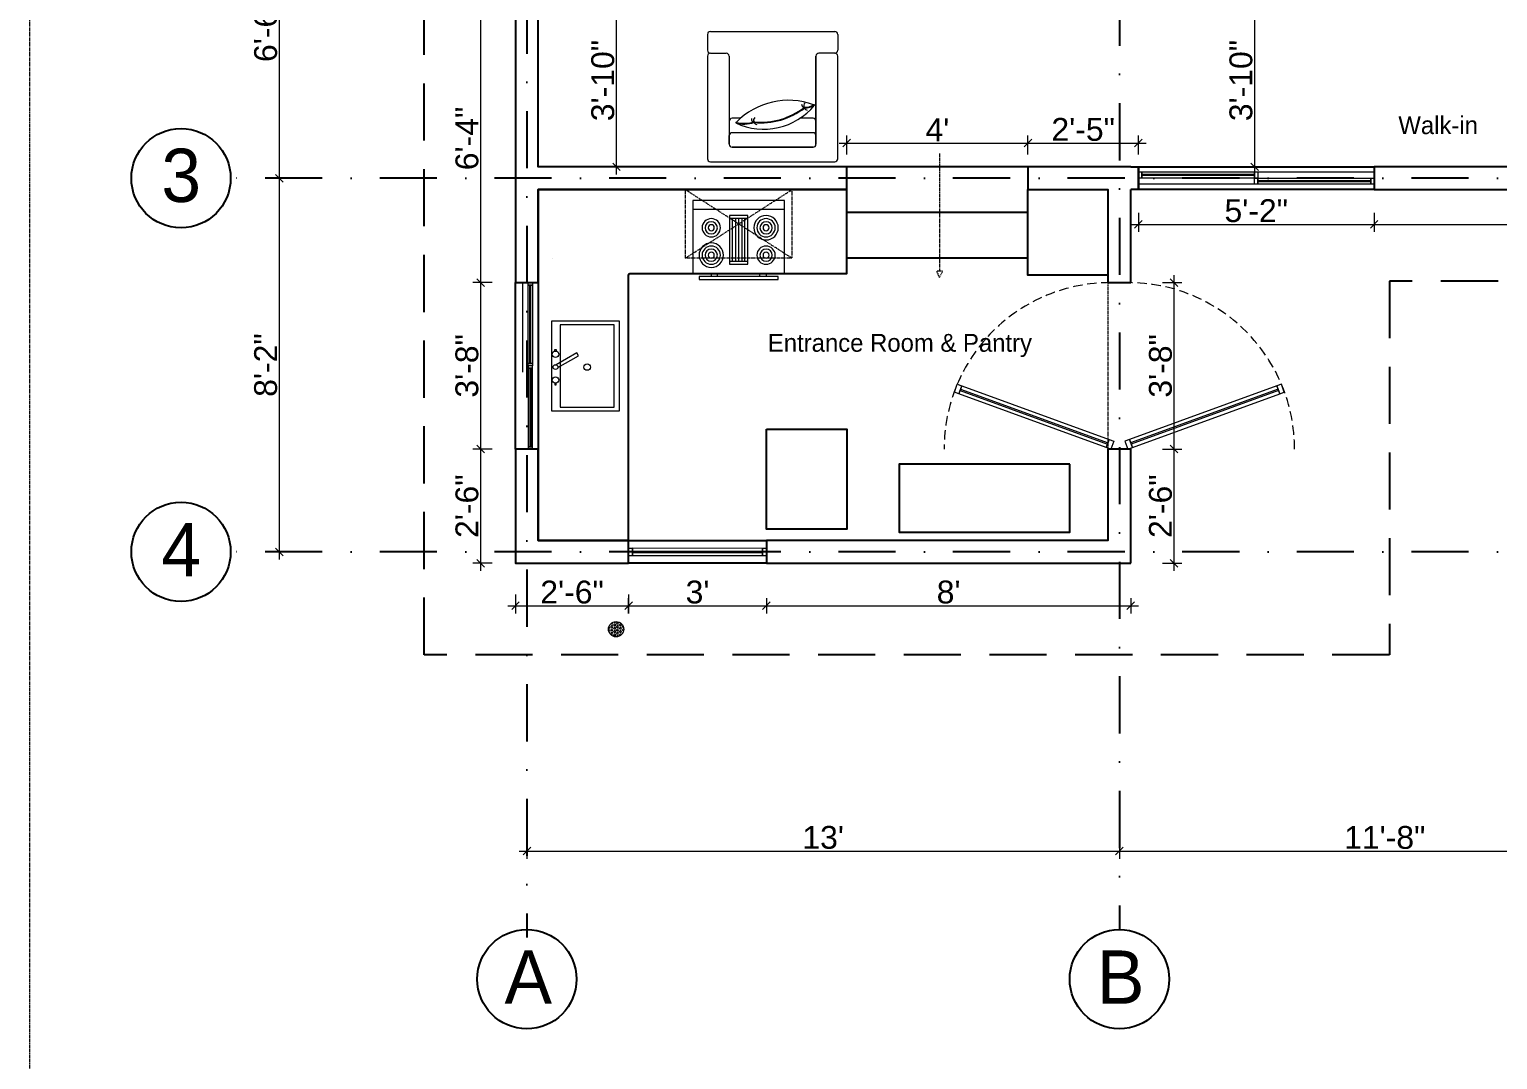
# Model space of a CAD drawing. Header units: metres. Extents: x 113 to 8702, y -1158 to 1243.
# Drawn here: x 112.5 to 498.1, y 282 to 552.6 of the extents above; entities that cross this region are included whole.
import ezdxf

# ---------------------------------------------------------------- set-up
doc = ezdxf.new("R2010")
doc.units = ezdxf.units.M
doc.header["$MEASUREMENT"] = 0
doc.linetypes.add('DASHDOT', pattern=[1, 0.5, -0.25, 0, -0.25])
doc.linetypes.add('HIDDEN', pattern=[0.375, 0.25, -0.125])
for name, color, linetype in [('DIM', 2, 'Continuous'), ('PINK', 6, 'Continuous'), ('YELLOW', 2, 'Continuous')]:
    doc.layers.add(name, color=color, linetype=linetype)
for name, color, linetype, lineweight, transparency in [('dotted upper lines', 143, 'HIDDEN', 0, 0.4), ('elevation 2', 140, 'Continuous', 5, 0.4), ('wall hatch', 251, 'Continuous', 5, 0.1)]:
    doc.layers.add(name, color=color, linetype=linetype, lineweight=lineweight, transparency=transparency)
for name, color, linetype, lineweight in [('elevation', 5, 'Continuous', 0), ('Fixtures', 113, 'Continuous', 0), ('ground hatch', 31, 'Continuous', 5), ('hidden', 252, 'HIDDEN', 15), ('wood cut', 6, 'Continuous', 18)]:
    doc.layers.add(name, color=color, linetype=linetype, lineweight=lineweight)
doc.styles.add('creative 1', font='arial.ttf')
doc.styles.add('DIM', font='', dxfattribs={"height": 100})
doc.styles.get('DIM').set_extended_font_data('VNI-Helve-Condense')
doc.dimstyles.new('Scale one by eight inches to a feet', dxfattribs={"dimscale": 0, "dimtxt": 6, "dimasz": 2, "dimexe": 2, "dimexo": 2, "dimgap": 0.5, "dimtad": 1, "dimdec": 0, "dimrnd": 0.5, "dimzin": 0, "dimdsep": 46, "dimlunit": 4, "dimtxsty": 'creative 1', "dimblk": 'OBLIQUE', "dimcen": 2, "dimdle": 2, "dimclrd": 2, "dimclre": 2, "dimclrt": 2, "dimadec": 0, "dimazin": 0, "dimtfac": 0.75, "dimtdec": 0, "dimtix": 1, "dimtmove": 2, "dimatfit": 3, "dimfxl": 2, "dimfxlon": 1, "dimtolj": 1, "dimtzin": 0, "dimlwd": 5, "dimlwe": 5, "dimarcsym": 0})

# ---------------------------------------------------------------- blocks, each defined once
blk = doc.blocks.new('sliding door')
at = {"layer": 'elevation'}
blk.add_lwpolyline([(102966.8294, 781.6018), (102966.8294, 781.6469), (102966.0044, 781.6469), (102966.0044, 781.6019)], close=True, dxfattribs=at)
at = {"layer": 'wall hatch'}
for p, q in [((102966.8294, 781.6284), (102966.0044, 781.6284)), ((102966.8294, 781.6204), (102966.0044, 781.6204))]:
    blk.add_line(p, q, dxfattribs=at)
at = {"layer": 'wood cut'}
for points in [[(102965.9794, 781.6019), (102966.0044, 781.6019), (102966.0044, 781.6469), (102965.9794, 781.6469)], [(102966.8294, 781.6019), (102966.8544, 781.6019), (102966.8544, 781.6469), (102966.8294, 781.6469)]]:
    blk.add_lwpolyline(points, close=True, dxfattribs=at)
blk = doc.blocks.new('Range-Oven - 30 in top')
for p, q in [((0, -3), (30, -3)), ((12, -6), (18, -6)), ((13, -20), (13, -6)), ((14, -6), (14, -20)), ((15, -20), (15, -6)), ((16, -6), (16, -20)), ((17, -20), (17, -6)), ((6, -24), (6, -25)), ((8, -25), (8, -24)), ((18, -20), (12, -20)), ((22, -25), (22, -24)), ((24, -24), (24, -25))]:
    blk.add_line(p, q)
for points in [[(0, -24), (0, 0), (30, 0), (30, -24)], [(12, -21), (12, -5), (18, -5), (18, -21)], [(2, -26), (2, -25), (28, -25), (28, -26)]]:
    blk.add_lwpolyline(points, close=True)
for centre, radius in [((6, -9), 4), ((6, -9), 3), ((6, -9), 2), ((6, -9), 1), ((24, -9), 3), ((24, -9), 2), ((24, -9), 1), ((24, -18), 4), ((6, -18), 3), ((6, -18), 2), ((6, -18), 1), ((24, -18), 3), ((24, -18), 2), ((24, -18), 1)]:
    blk.add_circle(centre, radius)
blk = doc.blocks.new('gdsdfg')
at = {"layer": 'Fixtures'}
for p, q in [((1998.33, -11970.2), (1998.33, -11970.62)), ((1998.8, -11970.2), (1998.33, -11970.2)), ((1998.33, -11970.62), (1998.8, -11970.62)), ((2002.84, -11971.04), (2005.97, -11976.46)), ((2006.7, -11976.04), (2003.57, -11970.62)), ((2007.13, -11970.2), (2007.6, -11970.2)), ((2007.6, -11970.62), (2007.13, -11970.62)), ((2007.6, -11970.2), (2007.6, -11970.62)), ((2005.97, -11976.46), (2006.7, -11976.04))]:
    blk.add_line(p, q, dxfattribs=at)
for points in [[(2015.16, -11987.11), (1991.43, -11987.11), (1991.43, -11969.41), (2015.16, -11969.41)], [(2014.11, -11971.61), (1992.48, -11971.61), (1992.48, -11985.85), (2014.11, -11985.85)]]:
    blk.add_lwpolyline(points, close=True, dxfattribs=at)
for centre, radius in [((1999.59, -11970.41), 0.843), ((2002.97, -11970.41), 0.632), ((2006.34, -11970.41), 0.843), ((2002.97, -11978.73), 0.843)]:
    blk.add_circle(centre, radius, dxfattribs=at)
blk = doc.blocks.new('h4')
for p, q in [((4068.3, -14303.06), (4068.3, -14307.24)), ((4101.74, -14302.3), (4069.06, -14302.3)), ((4102.5, -14303.06), (4102.5, -14307.24)), ((4068.3, -14335.74), (4068.3, -14308.76)), ((4069.06, -14308), (4073.24, -14308)), ((4069.06, -14308), (4073.24, -14308)), ((4074, -14331.94), (4074, -14308.76)), ((4074, -14308.76), (4074, -14331.94)), ((4096.8, -14308.76), (4096.8, -14331.94)), ((4096.8, -14308.76), (4096.8, -14331.94)), ((4101.74, -14308), (4097.56, -14308)), ((4101.74, -14308), (4097.56, -14308)), ((4102.5, -14308.76), (4102.5, -14335.74)), ((4074, -14329.66), (4074, -14325.86)), ((4074.76, -14325.1), (4078.22, -14325.1)), ((4081.38, -14324.92), (4081.64, -14324.82)), ((4093.81, -14325.1), (4093.85, -14325.1)), ((4093.81, -14325.1), (4096.04, -14325.1)), ((4096.8, -14325.86), (4096.8, -14329.66)), ((4074, -14331.94), (4074, -14329.66)), ((4074.76, -14328.9), (4096.04, -14328.9)), ((4096.8, -14331.94), (4096.8, -14329.66)), ((4096.8, -14331.94), (4096.8, -14329.66)), ((4096.8, -14329.66), (4096.8, -14331.94)), ((4096.8, -14329.66), (4096.8, -14331.94)), ((4096.04, -14332.7), (4074.76, -14332.7)), ((4074.76, -14332.7), (4096.04, -14332.7)), ((4101.74, -14336.5), (4069.06, -14336.5))]:
    blk.add_line(p, q)
at = {"extrusion": (0, 0, -1)}
for centre, major_axis, start_param, end_param in [((4069.06, -14303.06), (-0.537, 0.537), 5.497787, 7.068583), ((4101.74, -14303.06), (0.537, 0.537), -0.785398, 0.785398), ((4069.06, -14307.24), (0.537, 0.537), 2.356194, 3.926991), ((4101.74, -14307.24), (-0.537, 0.537), 2.356194, 3.926991), ((4069.06, -14308.76), (-0.537, 0.537), 5.497787, 7.068583), ((4073.24, -14308.76), (0.537, 0.537), -0.785398, 0.785398), ((4073.24, -14308.76), (0.537, 0.537), -0.785398, 0.785398), ((4097.56, -14308.76), (-0.537, 0.537), 5.497787, 7.068583), ((4097.56, -14308.76), (-0.537, 0.537), 5.497787, 7.068583), ((4101.74, -14308.76), (-0.537, 0.537), 0.785398, 2.356194), ((4081.27, -14339.34), (13.41, 13.41), -1.143888, 0.018149), ((4074.52, -14321.66), (0.09, 0.09), 3.902562, 6.36338), ((4087.74, -14310.66), (-12.24, 12.24), 3.489505, 4.808423), ((4077, -14317.53), (3.45, 3.45), 2.354997, 2.9201), ((4077, -14317.53), (-3.32, 3.32), 3.912102, 4.460269), ((4076, -14321.86), (0.81, 0.81), 1.289072, 2.06892), ((4076.48, -14321.77), (-0.525, 0.525), 1.317031, 3.01625), ((4088.46, -14307.5), (13.3, 13.3), 2.261231, 3.010894), ((4077.04, -14321.48), (0.525, 0.525), 0.622179, 2.321398), ((4088.46, -14307.5), (13.17, 13.17), 2.259224, 3.014397), ((4074.76, -14325.86), (0.537, 0.537), 3.926991, 5.497787), ((4089.24, -14325.67), (0.81, 0.81), 1.289072, 2.06892), ((4089.67, -14325.57), (-0.525, 0.525), 1.317031, 3.01625), ((4092.85, -14317.55), (-6.41, 6.41), 3.679282, 4.219262), ((4090.23, -14325.29), (-0.525, 0.525), 2.192975, 3.892195), ((4092.85, -14317.55), (-6.27, 6.27), 3.691415, 4.223452), ((4094.97, -14326.27), (-0.0804, 0.0804), 0.297498, 2.891933), ((4096.04, -14325.86), (-0.537, 0.537), 0.785398, 2.356194), ((4074.76, -14329.66), (-0.537, 0.537), 5.497787, 7.068583), ((4096.04, -14329.66), (0.537, 0.537), -0.785398, 0.785398), ((4074.76, -14331.94), (0.537, 0.537), 2.356194, 3.926991), ((4074.76, -14331.94), (0.537, 0.537), 2.356194, 3.926991), ((4074.76, -14331.94), (0.537, 0.537), 2.356194, 3.926991), ((4096.04, -14331.94), (-0.537, 0.537), 2.356194, 3.926991), ((4096.04, -14331.94), (-0.537, 0.537), 2.356194, 3.926991), ((4096.04, -14331.94), (-0.537, 0.537), 2.356194, 3.926991), ((4096.04, -14331.94), (-0.537, 0.537), 2.356194, 3.926991), ((4069.06, -14335.74), (-0.537, 0.537), 3.926991, 5.497787), ((4101.74, -14335.74), (-0.537, 0.537), 2.356194, 3.926991)]:
    blk.add_ellipse(centre, major_axis=major_axis, ratio=1, start_param=start_param, end_param=end_param, dxfattribs=at)
blk = doc.blocks.new('_Oblique')
at = {"color": 0, "linetype": 'ByBlock', "lineweight": -2}
blk.add_line((-0.5, -0.5), (0.5, 0.5), dxfattribs=at)
blk = doc.blocks.new('*D53')
at = {"layer": 'Defpoints', "color": 0, "transparency": 16777216}
for p in [(240.17, 486.05), (231.01, 442.34), (240.17, 442.34)]:
    blk.add_point(p, dxfattribs=at)
at = {"layer": 'YELLOW', "color": 2, "lineweight": 5, "transparency": 16777216}
for p, q in [((234.01, 486.05), (229.01, 486.05)), ((231.01, 488.05), (231.01, 440.34)), ((234.01, 442.34), (229.01, 442.34))]:
    blk.add_line(p, q, dxfattribs=at)
at = {"layer": 'YELLOW', "color": 2, "lineweight": 5, "transparency": 16777216, "xscale": 2, "yscale": 2, "zscale": 2}
for p, rotation in [((231.01, 486.05), 90), ((231.01, 442.34), 270)]:
    blk.add_blockref('_Oblique', p, dxfattribs=dict(at, rotation=rotation))
at = {"layer": 'YELLOW', "color": 2, "transparency": 16777216, "insert": (227.44, 464.19), "char_height": 6, "attachment_point": 5, "rotation": 90, "style": 'creative 1'}
blk.add_mtext('\\A1;3\'-8"', dxfattribs=at)
blk = doc.blocks.new('*D54')
at = {"layer": 'Defpoints', "color": 0, "transparency": 16777216}
for p in [(240.17, 442.34), (231.01, 412.34), (240.17, 412.34)]:
    blk.add_point(p, dxfattribs=at)
at = {"layer": 'YELLOW', "color": 2, "lineweight": 5, "transparency": 16777216}
for p, q in [((231.01, 444.34), (231.01, 410.34)), ((234.01, 442.34), (229.01, 442.34)), ((234.01, 412.34), (229.01, 412.34))]:
    blk.add_line(p, q, dxfattribs=at)
at = {"layer": 'YELLOW', "color": 2, "lineweight": 5, "transparency": 16777216, "xscale": 2, "yscale": 2, "zscale": 2}
for p, rotation in [((231.01, 442.34), 90), ((231.01, 412.34), 270)]:
    blk.add_blockref('_Oblique', p, dxfattribs=dict(at, rotation=rotation))
at = {"layer": 'YELLOW', "color": 2, "transparency": 16777216, "insert": (227.45, 427.34), "char_height": 6, "attachment_point": 5, "rotation": 90, "style": 'creative 1'}
blk.add_mtext('\\A1;2\'-6"', dxfattribs=at)
blk = doc.blocks.new('*D55')
at = {"layer": 'Defpoints', "color": 0, "transparency": 16777216}
for p in [(240.17, 412.34), (269.88, 412.34), (269.88, 401.19)]:
    blk.add_point(p, dxfattribs=at)
at = {"layer": 'YELLOW', "color": 2, "lineweight": 5, "transparency": 16777216}
for p, q in [((238.17, 401.19), (271.88, 401.19)), ((240.17, 404.19), (240.17, 399.19)), ((269.88, 404.19), (269.88, 399.19))]:
    blk.add_line(p, q, dxfattribs=at)
at = {"layer": 'YELLOW', "color": 2, "lineweight": 5, "transparency": 16777216, "xscale": 2, "yscale": 2, "zscale": 2, "rotation": 180}
blk.add_blockref('_Oblique', (240.17, 401.19), dxfattribs=at)
at = {"layer": 'YELLOW', "color": 2, "lineweight": 5, "transparency": 16777216, "xscale": 2, "yscale": 2, "zscale": 2}
blk.add_blockref('_Oblique', (269.88, 401.19), dxfattribs=at)
at = {"layer": 'YELLOW', "color": 2, "transparency": 16777216, "insert": (255.03, 404.75), "char_height": 6, "attachment_point": 5, "style": 'creative 1'}
blk.add_mtext('\\A1;2\'-6"', dxfattribs=at)
blk = doc.blocks.new('*D41')
at = {"layer": 'Defpoints', "color": 0, "transparency": 16777216}
for p in [(401.74, 442.34), (413.11, 442.34), (401.74, 412.34)]:
    blk.add_point(p, dxfattribs=at)
at = {"layer": 'YELLOW', "color": 2, "lineweight": 5, "transparency": 16777216}
for p, q in [((413.11, 410.34), (413.11, 444.34)), ((410.11, 442.34), (415.11, 442.34)), ((410.11, 412.34), (415.11, 412.34))]:
    blk.add_line(p, q, dxfattribs=at)
at = {"layer": 'YELLOW', "color": 2, "lineweight": 5, "transparency": 16777216, "xscale": 2, "yscale": 2, "zscale": 2}
for p, rotation in [((413.11, 442.34), 90), ((413.11, 412.34), 270)]:
    blk.add_blockref('_Oblique', p, dxfattribs=dict(at, rotation=rotation))
at = {"layer": 'YELLOW', "color": 2, "transparency": 16777216, "insert": (409.55, 427.34), "char_height": 6, "attachment_point": 5, "rotation": 90, "style": 'creative 1'}
blk.add_mtext('\\A1;2\'-6"', dxfattribs=at)
blk = doc.blocks.new('*D42')
at = {"layer": 'Defpoints', "color": 0, "transparency": 16777216}
for p in [(401.74, 486.05), (413.11, 486.05), (401.74, 442.34)]:
    blk.add_point(p, dxfattribs=at)
at = {"layer": 'YELLOW', "color": 2, "lineweight": 5, "transparency": 16777216}
for p, q in [((410.11, 486.05), (415.11, 486.05)), ((413.11, 440.34), (413.11, 488.05)), ((410.11, 442.34), (415.11, 442.34))]:
    blk.add_line(p, q, dxfattribs=at)
at = {"layer": 'YELLOW', "color": 2, "lineweight": 5, "transparency": 16777216, "xscale": 2, "yscale": 2, "zscale": 2}
for p, rotation in [((413.11, 486.05), 90), ((413.11, 442.34), 270)]:
    blk.add_blockref('_Oblique', p, dxfattribs=dict(at, rotation=rotation))
at = {"layer": 'YELLOW', "color": 2, "transparency": 16777216, "insert": (409.55, 464.19), "char_height": 6, "attachment_point": 5, "rotation": 90, "style": 'creative 1'}
blk.add_mtext('\\A1;3\'-8"', dxfattribs=at)
blk = doc.blocks.new('*D43')
at = {"layer": 'Defpoints', "color": 0, "transparency": 16777216}
for p in [(403.74, 510.47), (465.65, 510.47), (465.65, 501.36)]:
    blk.add_point(p, dxfattribs=at)
at = {"layer": 'YELLOW', "color": 2, "lineweight": 5, "transparency": 16777216}
for p, q in [((401.74, 501.36), (467.65, 501.36)), ((403.74, 504.36), (403.74, 499.36)), ((465.65, 504.36), (465.65, 499.36))]:
    blk.add_line(p, q, dxfattribs=at)
at = {"layer": 'YELLOW', "color": 2, "lineweight": 5, "transparency": 16777216, "xscale": 2, "yscale": 2, "zscale": 2, "rotation": 180}
blk.add_blockref('_Oblique', (403.74, 501.36), dxfattribs=at)
at = {"layer": 'YELLOW', "color": 2, "lineweight": 5, "transparency": 16777216, "xscale": 2, "yscale": 2, "zscale": 2}
blk.add_blockref('_Oblique', (465.65, 501.36), dxfattribs=at)
at = {"layer": 'YELLOW', "color": 2, "transparency": 16777216, "insert": (434.69, 504.92), "char_height": 6, "attachment_point": 5, "style": 'creative 1'}
blk.add_mtext('\\A1;5\'-2"', dxfattribs=at)
blk = doc.blocks.new('*D44')
at = {"layer": 'Defpoints', "color": 0, "transparency": 16777216}
for p in [(465.65, 510.47), (570.77, 510.47), (570.77, 501.36)]:
    blk.add_point(p, dxfattribs=at)
at = {"layer": 'YELLOW', "color": 2, "lineweight": 5, "transparency": 16777216}
for p, q in [((463.65, 501.36), (572.77, 501.36)), ((465.65, 504.36), (465.65, 499.36)), ((570.77, 504.36), (570.77, 499.36))]:
    blk.add_line(p, q, dxfattribs=at)
at = {"layer": 'YELLOW', "color": 2, "lineweight": 5, "transparency": 16777216, "xscale": 2, "yscale": 2, "zscale": 2, "rotation": 180}
blk.add_blockref('_Oblique', (465.65, 501.36), dxfattribs=at)
at = {"layer": 'YELLOW', "color": 2, "lineweight": 5, "transparency": 16777216, "xscale": 2, "yscale": 2, "zscale": 2}
blk.add_blockref('_Oblique', (570.77, 501.36), dxfattribs=at)
at = {"layer": 'YELLOW', "color": 2, "transparency": 16777216, "insert": (518.21, 504.92), "char_height": 6, "attachment_point": 5, "style": 'creative 1'}
blk.add_mtext('\\A1;8\'-9"', dxfattribs=at)
blk = doc.blocks.new('*D38')
at = {"layer": 'Defpoints', "color": 0, "transparency": 16777216}
for p in [(179.16, 591.21), (178.16, 513.47), (178.16, 513.47)]:
    blk.add_point(p, dxfattribs=at)
at = {"layer": 'YELLOW', "color": 2, "lineweight": 5, "transparency": 16777216}
for p, q in [((178.16, 591.21), (176.16, 591.21)), ((178.16, 593.21), (178.16, 511.47)), ((178.16, 513.47), (180.16, 513.47))]:
    blk.add_line(p, q, dxfattribs=at)
at = {"layer": 'YELLOW', "color": 2, "lineweight": 5, "transparency": 16777216, "xscale": 2, "yscale": 2, "zscale": 2}
for p, rotation in [((178.16, 591.21), 90), ((178.16, 513.47), 270)]:
    blk.add_blockref('_Oblique', p, dxfattribs=dict(at, rotation=rotation))
at = {"layer": 'YELLOW', "color": 2, "transparency": 16777216, "insert": (174.59, 552.34), "char_height": 6, "attachment_point": 5, "rotation": 90, "style": 'creative 1'}
blk.add_mtext('\\A1;6\'-6"', dxfattribs=at)
blk = doc.blocks.new('*D39')
at = {"layer": 'Defpoints', "color": 0, "transparency": 16777216}
for p in [(178.16, 513.47), (177.91, 415.34), (178.16, 415.34)]:
    blk.add_point(p, dxfattribs=at)
at = {"layer": 'YELLOW', "color": 2, "lineweight": 5, "transparency": 16777216}
for p, q in [((178.16, 515.47), (178.16, 413.34)), ((178.16, 513.47), (180.16, 513.47)), ((178.16, 415.34), (180.16, 415.34))]:
    blk.add_line(p, q, dxfattribs=at)
at = {"layer": 'YELLOW', "color": 2, "lineweight": 5, "transparency": 16777216, "xscale": 2, "yscale": 2, "zscale": 2}
for p, rotation in [((178.16, 513.47), 90), ((178.16, 415.34), 270)]:
    blk.add_blockref('_Oblique', p, dxfattribs=dict(at, rotation=rotation))
at = {"layer": 'YELLOW', "color": 2, "transparency": 16777216, "insert": (174.59, 464.41), "char_height": 6, "attachment_point": 5, "rotation": 90, "style": 'creative 1'}
blk.add_mtext('\\A1;8\'-2"', dxfattribs=at)
blk = doc.blocks.new('*D17')
at = {"layer": 'Defpoints', "color": 0, "transparency": 16777216}
for p in [(243.17, 376.38), (398.74, 376.38), (398.74, 336.75)]:
    blk.add_point(p, dxfattribs=at)
at = {"layer": 'YELLOW', "color": 2, "lineweight": 5, "transparency": 16777216}
for p, q in [((243.17, 339.75), (243.17, 334.75)), ((398.74, 339.75), (398.74, 334.75)), ((241.17, 336.75), (400.74, 336.75))]:
    blk.add_line(p, q, dxfattribs=at)
at = {"layer": 'YELLOW', "color": 2, "lineweight": 5, "transparency": 16777216, "xscale": 2, "yscale": 2, "zscale": 2, "rotation": 180}
blk.add_blockref('_Oblique', (243.17, 336.75), dxfattribs=at)
at = {"layer": 'YELLOW', "color": 2, "lineweight": 5, "transparency": 16777216, "xscale": 2, "yscale": 2, "zscale": 2}
blk.add_blockref('_Oblique', (398.74, 336.75), dxfattribs=at)
at = {"layer": 'YELLOW', "color": 2, "transparency": 16777216, "insert": (320.96, 340.32), "char_height": 6, "attachment_point": 5, "style": 'creative 1'}
blk.add_mtext("\\A1;13'", dxfattribs=at)
blk = doc.blocks.new('*D18')
at = {"layer": 'Defpoints', "color": 0, "transparency": 16777216}
for p in [(538.11, 391.53), (398.74, 376.38), (538.11, 336.75)]:
    blk.add_point(p, dxfattribs=at)
at = {"layer": 'YELLOW', "color": 2, "lineweight": 5, "transparency": 16777216}
for p, q in [((398.74, 339.75), (398.74, 334.75)), ((538.11, 339.75), (538.11, 334.75)), ((396.74, 336.75), (540.11, 336.75))]:
    blk.add_line(p, q, dxfattribs=at)
at = {"layer": 'YELLOW', "color": 2, "lineweight": 5, "transparency": 16777216, "xscale": 2, "yscale": 2, "zscale": 2, "rotation": 180}
blk.add_blockref('_Oblique', (398.74, 336.75), dxfattribs=at)
at = {"layer": 'YELLOW', "color": 2, "lineweight": 5, "transparency": 16777216, "xscale": 2, "yscale": 2, "zscale": 2}
blk.add_blockref('_Oblique', (538.11, 336.75), dxfattribs=at)
at = {"layer": 'YELLOW', "color": 2, "transparency": 16777216, "insert": (468.43, 340.31), "char_height": 6, "attachment_point": 5, "style": 'creative 1'}
blk.add_mtext('\\A1;11\'-8"', dxfattribs=at)
blk = doc.blocks.new('*D29')
at = {"layer": 'Defpoints', "color": 0, "transparency": 16777216}
for p in [(437.85, 561.78), (434.26, 516.47), (437.85, 516.47)]:
    blk.add_point(p, dxfattribs=at)
at = {"layer": 'YELLOW', "color": 2, "lineweight": 5, "transparency": 16777216}
for p, q in [((434.26, 563.78), (434.26, 514.47)), ((435.85, 561.78), (432.26, 561.78)), ((435.85, 516.47), (432.26, 516.47))]:
    blk.add_line(p, q, dxfattribs=at)
at = {"layer": 'YELLOW', "color": 2, "lineweight": 5, "transparency": 16777216, "xscale": 2, "yscale": 2, "zscale": 2}
for p, rotation in [((434.26, 561.78), 90), ((434.26, 516.47), 270)]:
    blk.add_blockref('_Oblique', p, dxfattribs=dict(at, rotation=rotation))
at = {"layer": 'YELLOW', "color": 2, "transparency": 16777216, "insert": (430.69, 539.13), "char_height": 6, "attachment_point": 5, "rotation": 90, "style": 'creative 1'}
blk.add_mtext('\\A1;3\'-10"', dxfattribs=at)
blk = doc.blocks.new('*D30')
at = {"layer": 'Defpoints', "color": 0, "transparency": 16777216}
for p in [(374.74, 522.7), (327.17, 516.47), (374.74, 516.47)]:
    blk.add_point(p, dxfattribs=at)
at = {"layer": 'YELLOW', "color": 2, "lineweight": 5, "transparency": 16777216}
for p, q in [((327.17, 519.7), (327.17, 524.7)), ((374.74, 519.7), (374.74, 524.7)), ((325.17, 522.7), (376.74, 522.7))]:
    blk.add_line(p, q, dxfattribs=at)
at = {"layer": 'YELLOW', "color": 2, "lineweight": 5, "transparency": 16777216, "xscale": 2, "yscale": 2, "zscale": 2, "rotation": 180}
blk.add_blockref('_Oblique', (327.17, 522.7), dxfattribs=at)
at = {"layer": 'YELLOW', "color": 2, "lineweight": 5, "transparency": 16777216, "xscale": 2, "yscale": 2, "zscale": 2}
blk.add_blockref('_Oblique', (374.74, 522.7), dxfattribs=at)
at = {"layer": 'YELLOW', "color": 2, "transparency": 16777216, "insert": (350.96, 526.2), "char_height": 6, "attachment_point": 5, "style": 'creative 1'}
blk.add_mtext("\\A1;4'", dxfattribs=at)
blk = doc.blocks.new('*D21')
at = {"layer": 'Defpoints', "color": 0, "transparency": 16777216}
for p in [(403.74, 522.7), (374.74, 516.47), (403.74, 516.47)]:
    blk.add_point(p, dxfattribs=at)
at = {"layer": 'YELLOW', "color": 2, "lineweight": 5, "transparency": 16777216}
for p, q in [((374.74, 519.7), (374.74, 524.7)), ((403.74, 519.7), (403.74, 524.7)), ((372.74, 522.7), (405.74, 522.7))]:
    blk.add_line(p, q, dxfattribs=at)
at = {"layer": 'YELLOW', "color": 2, "lineweight": 5, "transparency": 16777216, "xscale": 2, "yscale": 2, "zscale": 2, "rotation": 180}
blk.add_blockref('_Oblique', (374.74, 522.7), dxfattribs=at)
at = {"layer": 'YELLOW', "color": 2, "lineweight": 5, "transparency": 16777216, "xscale": 2, "yscale": 2, "zscale": 2}
blk.add_blockref('_Oblique', (403.74, 522.7), dxfattribs=at)
at = {"layer": 'YELLOW', "color": 2, "transparency": 16777216, "insert": (389.24, 526.26), "char_height": 6, "attachment_point": 5, "style": 'creative 1'}
blk.add_mtext('\\A1;2\'-5"', dxfattribs=at)
blk = doc.blocks.new('*D48')
at = {"layer": 'Defpoints', "color": 0, "transparency": 16777216}
for p in [(240.17, 561.78), (231.01, 486.05), (240.17, 486.05)]:
    blk.add_point(p, dxfattribs=at)
at = {"layer": 'ground hatch', "color": 2, "lineweight": 5, "transparency": 16777216}
for p, q in [((231.01, 563.78), (231.01, 484.05)), ((233.01, 561.78), (229.01, 561.78)), ((233.01, 486.05), (229.01, 486.05))]:
    blk.add_line(p, q, dxfattribs=at)
at = {"layer": 'ground hatch', "color": 2, "lineweight": 5, "transparency": 16777216, "xscale": 2, "yscale": 2, "zscale": 2}
for p, rotation in [((231.01, 561.78), 90), ((231.01, 486.05), 270)]:
    blk.add_blockref('_Oblique', p, dxfattribs=dict(at, rotation=rotation))
at = {"layer": 'ground hatch', "color": 2, "transparency": 16777216, "insert": (227.45, 523.92), "char_height": 6, "attachment_point": 5, "rotation": 90, "style": 'creative 1'}
blk.add_mtext('\\A1;6\'-4"', dxfattribs=at)
blk = doc.blocks.new('*D50')
at = {"layer": 'Defpoints', "color": 0, "transparency": 16777216}
for p in [(246.17, 561.78), (266.69, 561.78), (246.17, 516.47)]:
    blk.add_point(p, dxfattribs=at)
at = {"layer": 'ground hatch', "color": 2, "lineweight": 5, "transparency": 16777216}
for p, q in [((266.69, 514.47), (266.69, 563.78)), ((264.69, 561.78), (268.69, 561.78)), ((264.69, 516.47), (268.69, 516.47))]:
    blk.add_line(p, q, dxfattribs=at)
at = {"layer": 'ground hatch', "color": 2, "lineweight": 5, "transparency": 16777216, "xscale": 2, "yscale": 2, "zscale": 2}
for p, rotation in [((266.69, 561.78), 90), ((266.69, 516.47), 270)]:
    blk.add_blockref('_Oblique', p, dxfattribs=dict(at, rotation=rotation))
at = {"layer": 'ground hatch', "color": 2, "transparency": 16777216, "insert": (263.12, 539.13), "char_height": 6, "attachment_point": 5, "rotation": 90, "style": 'creative 1'}
blk.add_mtext('\\A1;3\'-10"', dxfattribs=at)
blk = doc.blocks.new('*D58')
at = {"layer": 'Defpoints', "color": 0, "transparency": 16777216}
for p in [(306.07, 412.34), (306.07, 401.19), (269.88, 0)]:
    blk.add_point(p, dxfattribs=at)
at = {"layer": 'ground hatch', "color": 2, "lineweight": 5, "transparency": 16777216}
for p, q in [((267.88, 401.19), (308.07, 401.19)), ((269.88, 399.19), (269.88, 403.19)), ((306.07, 403.19), (306.07, 399.19))]:
    blk.add_line(p, q, dxfattribs=at)
at = {"layer": 'ground hatch', "color": 2, "lineweight": 5, "transparency": 16777216, "xscale": 2, "yscale": 2, "zscale": 2, "rotation": 180}
blk.add_blockref('_Oblique', (269.88, 401.19), dxfattribs=at)
at = {"layer": 'ground hatch', "color": 2, "lineweight": 5, "transparency": 16777216, "xscale": 2, "yscale": 2, "zscale": 2}
blk.add_blockref('_Oblique', (306.07, 401.19), dxfattribs=at)
at = {"layer": 'ground hatch', "color": 2, "transparency": 16777216, "insert": (287.98, 404.76), "char_height": 6, "attachment_point": 5, "style": 'creative 1'}
blk.add_mtext("\\A1;3'", dxfattribs=at)
blk = doc.blocks.new('*D59')
at = {"layer": 'Defpoints', "color": 0, "transparency": 16777216}
for p in [(306.07, 412.34), (401.74, 412.34), (401.74, 401.19)]:
    blk.add_point(p, dxfattribs=at)
at = {"layer": 'ground hatch', "color": 2, "lineweight": 5, "transparency": 16777216}
for p, q in [((304.07, 401.19), (403.74, 401.19)), ((306.07, 403.19), (306.07, 399.19)), ((401.74, 403.19), (401.74, 399.19))]:
    blk.add_line(p, q, dxfattribs=at)
at = {"layer": 'ground hatch', "color": 2, "lineweight": 5, "transparency": 16777216, "xscale": 2, "yscale": 2, "zscale": 2, "rotation": 180}
blk.add_blockref('_Oblique', (306.07, 401.19), dxfattribs=at)
at = {"layer": 'ground hatch', "color": 2, "lineweight": 5, "transparency": 16777216, "xscale": 2, "yscale": 2, "zscale": 2}
blk.add_blockref('_Oblique', (401.74, 401.19), dxfattribs=at)
at = {"layer": 'ground hatch', "color": 2, "transparency": 16777216, "insert": (353.91, 404.76), "char_height": 6, "attachment_point": 5, "style": 'creative 1'}
blk.add_mtext("\\A1;8'", dxfattribs=at)

msp = doc.modelspace()

# ---------------------------------------------------------------- hatches: boundary and pattern name
at = {"layer": 'Fixtures'}
h = msp.add_hatch(dxfattribs=at)
h.set_pattern_fill('HEX', color=256, scale=2, angle=900, style=0)
h.set_pattern_definition([(180, (-28370.13587, -16305.37433), (2e-16, 0.433012702), [0.25, -0.5]), (60, (-28370.13587, -16305.37433), (0.375, -0.216506351), [0.25, -0.5]), (120, (-28370.38587, -16305.37433), (0.375, 0.216506351), [0.25, -0.5])])
h.paths.add_polyline_path([(268.59, 395.03, 1), (264.59, 395.03, 1)])

# ---------------------------------------------------------------- linework, layer by layer
at = {"layer": 'DIM', "color": 4, "linetype": 'Continuous'}
for p, q in [((374.74, 516.47), (327.17, 516.47)), ((374.74, 504.47), (327.17, 504.47)), ((374.74, 492.47), (327.17, 492.47))]:
    msp.add_line(p, q, dxfattribs=at)
at = {"layer": 'dotted upper lines'}
msp.add_lwpolyline([(112.52, 807.98), (112.52, 107.91), (1099.79, 107.91), (1099.79, 807.98)], close=True, dxfattribs=at)
at = {"layer": 'dotted upper lines', "ltscale": 10}
for centre, start, end in [((396.39, 442.38), 89.8707, 180.0535), ((401.08, 442.38), 359.9465, 90.1293)]:
    msp.add_arc(centre, 43.67, start, end, dxfattribs=at)
at = {"layer": 'Fixtures'}
msp.add_circle((266.59, 395.03), 2, dxfattribs=at)
at = {"layer": 'hidden'}
for p, q in [((312.78, 492.47), (284.78, 510.47)), ((284.78, 492.47), (312.78, 510.47)), ((395.74, 488.05), (395.74, 418.34))]:
    msp.add_line(p, q, dxfattribs=at)
for points in [[(351.51, 519.98), (351.51, 489.09)], [(312.78, 510.47), (312.78, 492.47), (284.78, 492.47), (284.78, 510.47)]]:
    msp.add_lwpolyline(points, dxfattribs=at)
msp.add_lwpolyline([(351.51, 489.09), (350.69, 489.09), (351.51, 487.4), (352.34, 489.09)], close=True, dxfattribs=at)
at = {"layer": 'PINK'}
for points in [[(403.74, 516.47), (465.65, 516.47), (465.65, 510.47), (403.74, 510.47)], [(374.74, 510.47), (395.74, 510.47), (395.74, 488.05), (374.74, 488.05), (374.74, 492.47)], [(249.82, 492.47), (249.82, 492.47)], [(246.17, 486.05), (246.17, 442.34), (240.17, 442.34), (240.17, 486.05)], [(306.07, 447.54), (327.17, 447.54), (327.17, 421.34), (306.07, 421.34)], [(385.74, 438.34), (340.96, 438.34), (340.96, 420.52), (385.74, 420.52)], [(269.88, 418.34), (306.07, 418.34), (306.07, 412.34), (269.88, 412.34)]]:
    msp.add_lwpolyline(points, close=True, dxfattribs=at)
msp.add_lwpolyline([(246.17, 488.47), (246.17, 488.47), (246.17, 418.34), (269.88, 418.34), (269.88, 487.97, -0.414216), (270.38, 488.47), (327.17, 488.47), (327.17, 492.47), (327.17, 510.47), (246.17, 510.47), (246.17, 488.47)], format="xyb", dxfattribs=at)
at = {"layer": 'wall hatch'}
for points in [[(435.14, 515.11), (465.65, 515.11)], [(434.24, 511.88), (403.74, 511.88)], [(242.1, 462.54), (242.1, 485.97)]]:
    msp.add_lwpolyline(points, dxfattribs=at)
at = {"layer": 'YELLOW', "linetype": 'DASHDOT', "ltscale": 30}
for p, q in [((243.17, 741.78), (243.17, 314.07)), ((398.74, 743.86), (398.74, 316.14)), ((731.25, 513.47), (165.38, 513.47)), ((731.25, 415.34), (165.38, 415.34))]:
    msp.add_line(p, q, dxfattribs=at)
at = {"layer": 'YELLOW', "linetype": 'HIDDEN', "ltscale": 60}
msp.add_lwpolyline([(973.17, 694.75), (973.17, 207.75), (723.17, 207.75), (723.17, 486.47), (469.65, 486.47), (469.65, 388.34), (216.17, 388.34), (216.17, 694.75), (973.17, 694.75)], dxfattribs=at)
at = {"layer": 'YELLOW'}
for points in [[(240.17, 561.78), (240.17, 486.05), (246.17, 486.05), (246.17, 510.47), (327.17, 510.47), (327.17, 516.47), (246.17, 516.47), (246.17, 561.78)], [(465.65, 510.47), (570.77, 510.47), (570.77, 516.47), (465.65, 516.47)], [(240.17, 442.34), (240.17, 412.34), (269.88, 412.34), (269.88, 418.34), (246.17, 418.34), (246.17, 442.34)], [(401.74, 412.34), (401.74, 442.34), (395.74, 442.34), (395.74, 418.34), (306.07, 418.34), (306.07, 412.34)]]:
    msp.add_lwpolyline(points, close=True, dxfattribs=at)
for points in [[(401.74, 516.47), (374.74, 516.47), (374.74, 510.47), (395.74, 510.47), (395.74, 486.05), (401.74, 486.05), (401.74, 510.47)], [(401.74, 516.47), (403.74, 516.47), (403.74, 510.47), (401.74, 510.47)]]:
    msp.add_lwpolyline(points, dxfattribs=at)
for centre in [(152.34, 513.47), (152.34, 415.34), (243.17, 303.11), (398.74, 303.11)]:
    msp.add_circle(centre, 13.04, dxfattribs=at)

# ---------------------------------------------------------------- block references
at = {"layer": 'elevation 2'}
for p, xscale, yscale, zscale, rotation in [((-3695110.15, 28567.3), -35.89063014301813, 35.89063014301813, 35.89063014301813, 180), ((-3695079.64, 28565.68), -35.89063014301813, 35.89063014301813, 35.89063014301813, 180), ((19765.45, 2572102.58), -24.97540006719948, 24.97540006719948, 24.97540006719948, 90), ((19765.45, -2571174.19), 24.97540006719948, 24.97540006719948, 24.97540006719948, 90.00000000000001), ((4819492.17, -1796968.94), -49.95080013274124, 49.95080013274124, 49.95080013274124, 339.9805642174946), ((-4818694.7, -1796968.94), 49.95080013274124, 49.95080013274124, 49.95080013274124, 20.01943578250537), ((4259252.54, 32745.4), 41.36265678857584, 41.36265678857584, 41.36265678857584, 180)]:
    msp.add_blockref('sliding door', p, dxfattribs=dict(at, xscale=xscale, yscale=yscale, zscale=zscale, rotation=rotation))
at = {"layer": 'Fixtures', "xscale": -1}
msp.add_blockref('h4', (4393.08, 14854.32), dxfattribs=at)
at = {"layer": 'Fixtures', "xscale": -0.7995734340432754, "yscale": 0.7995734340216669, "zscale": 0.7995734340243068}
msp.add_blockref('Range-Oven - 30 in top', (310.77, 507.66), dxfattribs=at)
at = {"layer": 'PINK', "rotation": 89.99999999999999}
msp.add_blockref('gdsdfg', (-11719.73, -1539.1), dxfattribs=at)

# ---------------------------------------------------------------- texts
at = {"layer": 'YELLOW', "char_height": 4.6891, "width": 148.1497, "attachment_point": 2, "style": 'DIM'}
for s, insert in [('{\\fFranklin Gothic Medium|b0|i0|c0|p34;Walk-in}', (482.45, 529.75)), ('{\\fFranklin Gothic Medium|b0|i0|c0|p34;Entrance Room & Pantry}', (341.12, 472.59))]:
    msp.add_mtext(s, dxfattribs=dict(at, insert=insert))
at = {"layer": 'YELLOW', "char_height": 14, "width": 48, "attachment_point": 9}
for s, insert in [('{\\fFranklin Gothic Medium|b0|i0|c0|p34;3}', (157.6, 507.04)), ('{\\fFranklin Gothic Medium|b0|i0|c0|p34;4}', (157.6, 408.9)), ('{\\fFranklin Gothic Medium|b0|i0|c0|p34;A}', (249.77, 296.67)), ('{\\fFranklin Gothic Medium|b0|i0|c0|p34;B}', (405.33, 296.67))]:
    msp.add_mtext(s, dxfattribs=dict(at, insert=insert))

# ---------------------------------------------------------------- dimensions: what is measured, and where the dimension line sits
at = {"layer": 'ground hatch'}
for base, p1, p2, picture, middle in [((231.01, 486.05), (240.17, 561.78), (240.17, 486.05), '*D48', (227.45, 523.92)), ((266.69, 561.78), (246.17, 516.47), (246.17, 561.78), '*D50', (263.12, 539.13))]:
    dim = msp.add_linear_dim(base=base, p1=p1, p2=p2, angle=90, dimstyle='Scale one by eight inches to a feet', override={"dimscale": 1}, dxfattribs=at)
    dim.commit()
    dim.dimension.update_dxf_attribs({"geometry": picture, "text_midpoint": middle})
for base, p1, p2, picture, middle in [((306.07, 401.19), (269.88, 0), (306.07, 412.34), '*D58', (287.98, 404.76)), ((401.74, 401.19), (306.07, 412.34), (401.74, 412.34), '*D59', (353.91, 404.76))]:
    dim = msp.add_linear_dim(base=base, p1=p1, p2=p2, dimstyle='Scale one by eight inches to a feet', override={"dimscale": 1}, dxfattribs=at)
    dim.commit()
    dim.dimension.update_dxf_attribs({"geometry": picture, "text_midpoint": middle})
at = {"layer": 'YELLOW'}
for base, p1, p2, picture, middle in [((178.16, 513.47), (179.16, 591.21), (178.16, 513.47), '*D38', (174.59, 552.34)), ((434.26, 516.47), (437.85, 561.78), (437.85, 516.47), '*D29', (430.69, 539.13)), ((178.16, 415.34), (178.16, 513.47), (177.91, 415.34), '*D39', (174.59, 464.41)), ((231.01, 442.34), (240.17, 486.05), (240.17, 442.34), '*D53', (227.44, 464.19)), ((413.11, 486.05), (401.74, 442.34), (401.74, 486.05), '*D42', (409.55, 464.19)), ((231.01, 412.34), (240.17, 442.34), (240.17, 412.34), '*D54', (227.45, 427.34)), ((413.11, 442.34), (401.74, 412.34), (401.74, 442.34), '*D41', (409.55, 427.34))]:
    dim = msp.add_linear_dim(base=base, p1=p1, p2=p2, angle=90, dimstyle='Scale one by eight inches to a feet', override={"dimscale": 1, "dimfxl": 3}, dxfattribs=at)
    dim.commit()
    dim.dimension.update_dxf_attribs({"geometry": picture, "text_midpoint": middle})
for base, p1, p2, picture, middle in [((374.74, 522.7), (327.17, 516.47), (374.74, 516.47), '*D30', (350.96, 526.2)), ((403.74, 522.7), (374.74, 516.47), (403.74, 516.47), '*D21', (389.24, 526.26)), ((465.65, 501.36), (403.74, 510.47), (465.65, 510.47), '*D43', (434.69, 504.92)), ((570.77, 501.36), (465.65, 510.47), (570.77, 510.47), '*D44', (518.21, 504.92)), ((269.88, 401.19), (240.17, 412.34), (269.88, 412.34), '*D55', (255.03, 404.75)), ((538.11, 336.75), (398.74, 376.38), (538.11, 391.53), '*D18', (468.43, 340.31)), ((398.74, 336.75), (243.17, 376.38), (398.74, 376.38), '*D17', (320.96, 340.32))]:
    dim = msp.add_linear_dim(base=base, p1=p1, p2=p2, dimstyle='Scale one by eight inches to a feet', override={"dimscale": 1, "dimfxl": 3}, dxfattribs=at)
    dim.commit()
    dim.dimension.update_dxf_attribs({"geometry": picture, "text_midpoint": middle})

doc.saveas('drawing.dxf')
